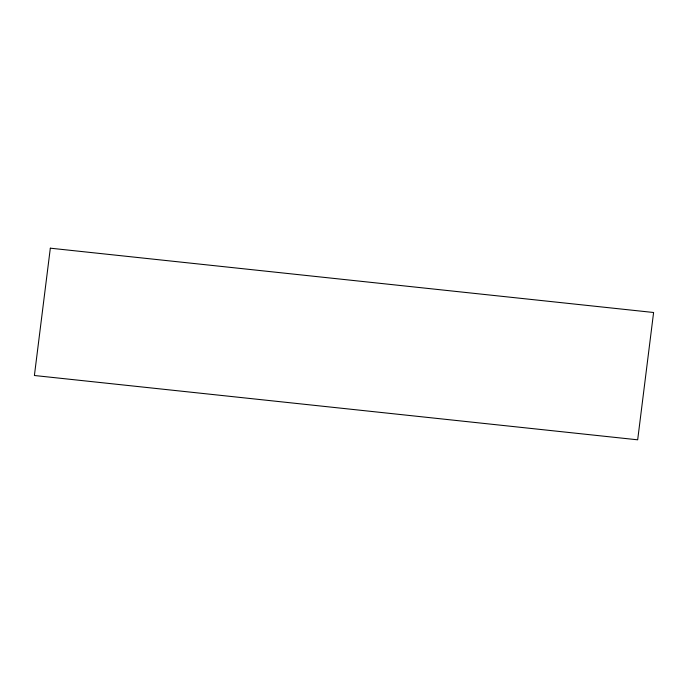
<?xml version="1.0" encoding="UTF-8"?>
<svg xmlns="http://www.w3.org/2000/svg" width="688" height="688" viewBox="0 0 688 688"><rect width="100%" height="100%" fill="white"/><g stroke="black" fill="none" stroke-linecap="round" stroke-linejoin="round"><path stroke-width="1.03" d="M50.327 248.187L34.4 375.502L637.673 439.813L653.6 312.498L50.327 248.187"/></g></svg>
